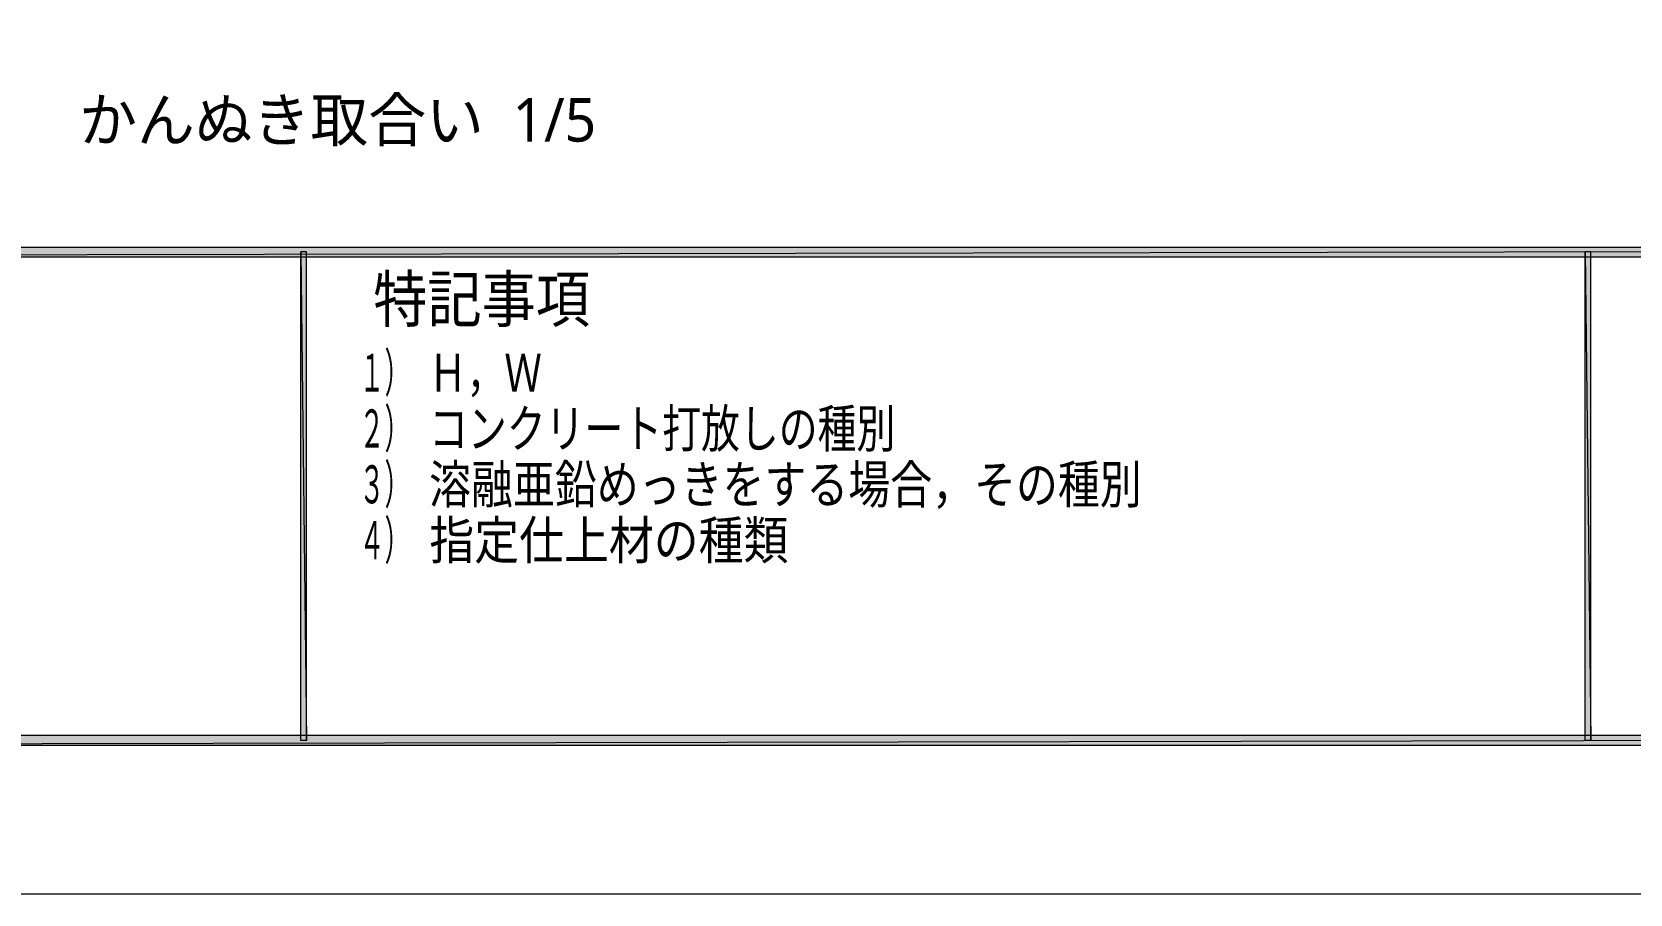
# Model space of a CAD drawing. Header units: millimetres. Extents: x 0 to 420, y 0 to 297.
# Drawn here: x 98.7 to 213.2, y 0 to 61.7 of the extents above; entities that cross this region are included whole.
import ezdxf
from ezdxf.enums import TextEntityAlignment as Align

# ---------------------------------------------------------------- set-up
doc = ezdxf.new("R2010")
doc.units = ezdxf.units.MM
doc.styles.add('kst32b', font='NotoSansJP-Variable.ttf')

msp = doc.modelspace()

# ---------------------------------------------------------------- hatches: boundary and pattern name
h = msp.add_hatch(color=7)
h.paths.add_polyline_path([(393.83, 11.35), (394.53, 10.65), (393.83, 45.64), (393.83, 11.35)])
h.paths.add_polyline_path([(394.53, 10.65), (393.83, 45.64), (394.53, 46.33), (394.53, 10.65)])
h.paths.add_polyline_path([(393.83, 45.64), (394.53, 46.33), (26.52, 45.64), (393.83, 45.64)])
h.paths.add_polyline_path([(394.53, 46.33), (26.52, 45.64), (25.82, 46.33), (394.53, 46.33)])
h.paths.add_polyline_path([(26.52, 45.64), (25.82, 46.33), (26.52, 11.35), (26.52, 45.64)])
h.paths.add_polyline_path([(25.82, 46.33), (26.52, 11.35), (25.82, 10.65), (25.82, 46.33)])
h.paths.add_polyline_path([(26.52, 11.35), (25.82, 10.65), (393.83, 11.35), (26.52, 11.35)])
h.paths.add_polyline_path([(25.82, 10.65), (393.83, 11.35), (394.53, 10.65), (25.82, 10.65)])
h = msp.add_hatch(color=7)
h.paths.add_polyline_path([(118.39, 46), (117.98, 46), (118.39, 10.99), (118.39, 46)])
h.paths.add_polyline_path([(117.98, 46), (118.39, 10.99), (117.98, 10.99), (117.98, 46)])
h = msp.add_hatch(color=7)
h.paths.add_polyline_path([(210.38, 46), (209.97, 46), (210.38, 10.99), (210.38, 46)])
h.paths.add_polyline_path([(209.97, 46), (210.38, 10.99), (209.97, 10.99), (209.97, 46)])

# ---------------------------------------------------------------- linework, layer by layer
at = {"lineweight": 13}
msp.add_lwpolyline([(0.19, 0), (0.19, 296.97), (420.16, 296.97), (420.16, 0)], close=True, dxfattribs=at)
at = {"lineweight": 0}
for points in [[(394.53, 46.33), (26.52, 45.64), (25.82, 46.33)], [(393.83, 45.64), (394.53, 46.33), (26.52, 45.64)], [(118.39, 46), (117.98, 46), (118.39, 10.99)], [(117.98, 46), (118.39, 10.99), (117.98, 10.99)], [(210.38, 46), (209.97, 46), (210.38, 10.99)], [(209.97, 46), (210.38, 10.99), (209.97, 10.99)], [(26.52, 11.35), (25.82, 10.65), (393.83, 11.35)], [(25.82, 10.65), (393.83, 11.35), (394.53, 10.65)]]:
    msp.add_lwpolyline(points, close=True, dxfattribs=at)

# ---------------------------------------------------------------- texts
at = {"style": 'kst32b'}
for s, height, p, p2 in [('かんぬき取合い  1/5', 3.1187, (102.11, 53.89), (139.14, 53.89)), ('特記事項', 3.273, (123.17, 40.98), (138.69, 40.98)), ('１）', 2.728, (122.17, 35.98), (125.8, 35.98)), ('Ｈ，Ｗ', 2.728, (127.17, 35.98), (135.25, 35.98)), ('２）', 2.728, (122.17, 31.98), (125.8, 31.98)), ('コンクリート打放しの種別', 2.7278, (127.17, 31.98), (160.56, 31.98)), ('３）', 2.728, (122.17, 27.98), (125.8, 27.98)), ('溶融亜鉛めっきをする場合，その種別', 2.7278, (127.17, 27.98), (178.21, 27.98)), ('４）', 2.728, (122.17, 23.98), (125.8, 23.98)), ('指定仕上材の種類', 2.728, (127.19, 23.98), (152.9, 23.98))]:
    msp.add_text(s, height=height, dxfattribs=at).set_placement(p, p2, align=Align.FIT)

doc.saveas('drawing.dxf')
